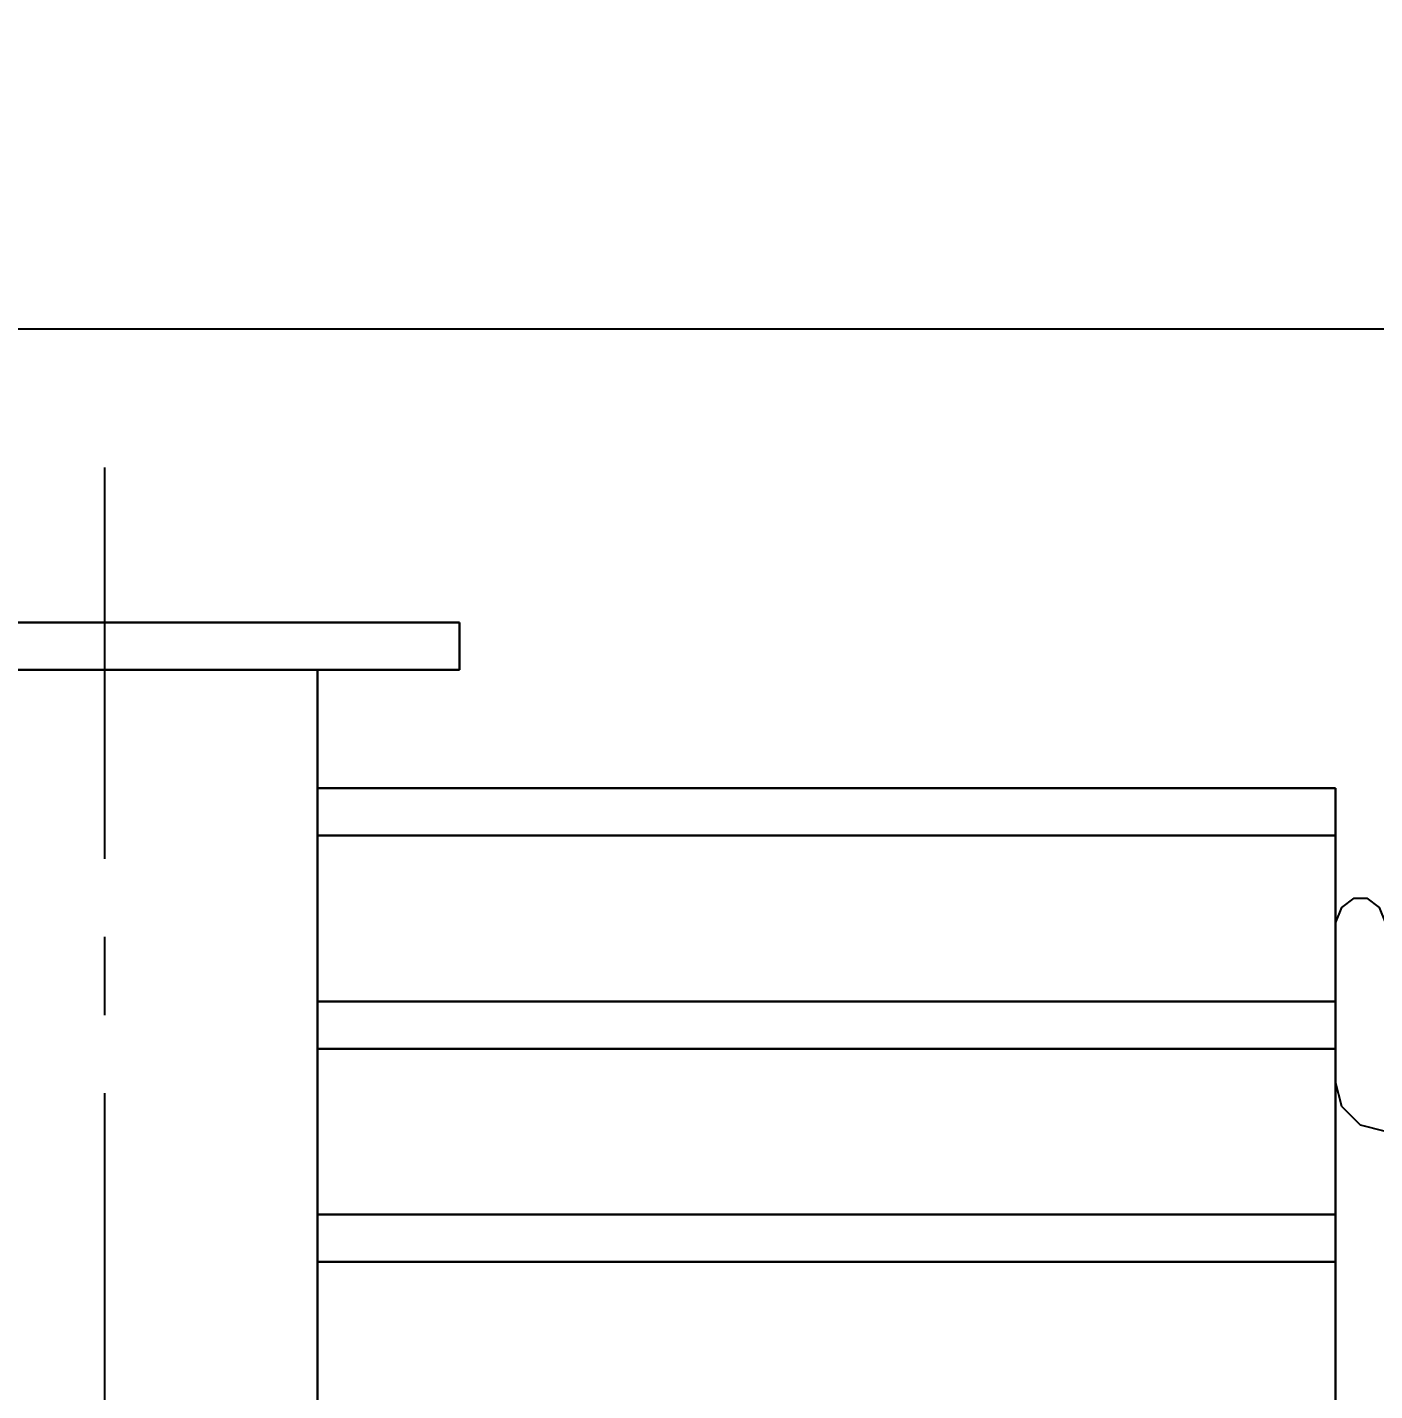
# Model space of a CAD drawing. Header units: millimetres. Extents: x 88585 to 99951, y -167251 to -159927.
# Drawn here: x 91310.3 to 91594.8, y -163792.9 to -163505.1 of the extents above; entities that cross this region are included whole.
import ezdxf

# ---------------------------------------------------------------- set-up
doc = ezdxf.new("R2010")
doc.units = ezdxf.units.MM
doc.header["$LTSCALE"] = 13
doc.linetypes.add('CENTERX2', pattern=[101.6, 63.5, -12.7, 12.7, -12.7])
doc.layers.add('1', color=4, linetype='Continuous')
doc.layers.add('标注、文本', color=3, linetype='Continuous', lineweight=25)
doc.styles.get("Standard").update_dxf_attribs({"font": 'gbenor.shx', "bigfont": 'gbcbig.shx'})
doc.dimstyles.new('1-15', dxfattribs={"dimscale": 14, "dimtxt": 3.5, "dimasz": 2, "dimexe": 1.5, "dimexo": 0.5, "dimgap": 0.5, "dimtad": 1, "dimtoh": 1, "dimdec": 1, "dimdsep": 46, "dimtxsty": 'Standard', "dimcen": 2.5, "dimclrd": 3, "dimclre": 3, "dimclrt": 3, "dimadec": 0, "dimazin": 2, "dimtfac": 1, "dimtdec": 1, "dimtmove": 0, "dimatfit": 2, "dimfxl": 1, "dimarcsym": 0})

# ---------------------------------------------------------------- blocks, each defined once
blk = doc.blocks.new('A$C43ED4F5E')
at = {"layer": '1', "color": 1, "linetype": 'CENTERX2', "lineweight": -3, "ltscale": 0.1}
blk.add_line((1420, 991.39), (1420, 0), dxfattribs=at)
blk.add_line((1420, 991.39), (1420, 0), dxfattribs=at)
blk.add_line((1420, 991.39), (1420, 0), dxfattribs=at)
blk.add_line((1420, 991.39), (1420, 0), dxfattribs=at)
at = {"layer": '1', "ltscale": 5}
for p, q in [((1495, 958.71), (1345, 958.71)), ((1495, 958.71), (1345, 958.71)), ((1495, 948.71), (1495, 958.71)), ((1495, 948.71), (1495, 958.71)), ((1345, 948.71), (1495, 948.71)), ((1345, 948.71), (1495, 948.71)), ((1465, 33.71), (1465, 948.71)), ((1465, 33.71), (1465, 948.71)), ((1680, 923.71), (1465, 923.71)), ((1680, 923.71), (1465, 923.71)), ((1680, 923.71), (1465, 923.71)), ((1680, 923.71), (1465, 923.71)), ((1680, 923.71), (1465, 923.71)), ((1680, 923.71), (1465, 923.71)), ((1680, 923.71), (1465, 923.71)), ((1680, 923.71), (1465, 923.71)), ((1680, 923.71), (1465, 923.71)), ((1680, 923.71), (1465, 923.71)), ((1680, 923.71), (1465, 923.71)), ((1680, 923.71), (1465, 923.71)), ((1680, 923.71), (1465, 923.71)), ((1680, 923.71), (1465, 923.71)), ((1680, 923.71), (1465, 923.71)), ((1680, 923.71), (1465, 923.71)), ((1680, 923.71), (1465, 923.71)), ((1680, 923.71), (1465, 923.71)), ((1680, 923.71), (1465, 923.71)), ((1680, 923.71), (1465, 923.71)), ((1680, 923.71), (1465, 923.71)), ((1680, 923.71), (1465, 923.71)), ((1680, 923.71), (1465, 923.71)), ((1680, 923.71), (1465, 923.71)), ((1680, 923.71), (1465, 923.71)), ((1680, 923.71), (1465, 923.71)), ((1680, 923.71), (1465, 923.71)), ((1680, 923.71), (1465, 923.71)), ((1680, 923.71), (1465, 923.71)), ((1680, 923.71), (1465, 923.71)), ((1680, 923.71), (1465, 923.71)), ((1680, 923.71), (1465, 923.71)), ((1680, 923.71), (1465, 923.71)), ((1680, 923.71), (1465, 923.71)), ((1680, 923.71), (1465, 923.71)), ((1680, 923.71), (1465, 923.71)), ((1680, 923.71), (1465, 923.71)), ((1680, 923.71), (1465, 923.71)), ((1680, 923.71), (1465, 923.71)), ((1680, 923.71), (1465, 923.71)), ((1680, 923.71), (1465, 923.71)), ((1680, 923.71), (1465, 923.71)), ((1680, 923.71), (1465, 923.71)), ((1680, 923.71), (1465, 923.71)), ((1680, 923.71), (1465, 923.71)), ((1680, 923.71), (1465, 923.71)), ((1680, 923.71), (1465, 923.71)), ((1680, 923.71), (1465, 923.71)), ((1680, 923.71), (1465, 923.71)), ((1680, 923.71), (1465, 923.71)), ((1680, 923.71), (1465, 923.71)), ((1680, 923.71), (1465, 923.71)), ((1680, 923.71), (1465, 923.71)), ((1680, 923.71), (1465, 923.71)), ((1680, 923.71), (1465, 923.71)), ((1680, 923.71), (1465, 923.71)), ((1680, 923.71), (1465, 923.71)), ((1680, 923.71), (1465, 923.71)), ((1680, 923.71), (1465, 923.71)), ((1680, 923.71), (1465, 923.71)), ((1680, 923.71), (1465, 923.71)), ((1680, 923.71), (1465, 923.71)), ((1680, 923.71), (1465, 923.71)), ((1680, 923.71), (1465, 923.71)), ((1680, 923.71), (1465, 923.71)), ((1680, 923.71), (1465, 923.71)), ((1680, 923.71), (1465, 923.71)), ((1680, 923.71), (1465, 923.71)), ((1680, 923.71), (1465, 923.71)), ((1680, 923.71), (1465, 923.71)), ((1680, 923.71), (1465, 923.71)), ((1680, 923.71), (1465, 923.71)), ((1680, 923.71), (1465, 923.71)), ((1680, 923.71), (1465, 923.71)), ((1680, 923.71), (1465, 923.71)), ((1680, 923.71), (1465, 923.71)), ((1680, 923.71), (1465, 923.71)), ((1680, 923.71), (1465, 923.71)), ((1680, 923.71), (1465, 923.71)), ((1680, 923.71), (1465, 923.71)), ((1680, 923.71), (1465, 923.71)), ((1680, 923.71), (1465, 923.71)), ((1680, 923.71), (1465, 923.71)), ((1680, 923.71), (1465, 923.71)), ((1680, 923.71), (1465, 923.71)), ((1680, 923.71), (1465, 923.71)), ((1680, 923.71), (1465, 923.71)), ((1680, 923.71), (1465, 923.71)), ((1680, 923.71), (1465, 923.71)), ((1680, 923.71), (1465, 923.71)), ((1680, 923.71), (1465, 923.71)), ((1680, 923.71), (1465, 923.71)), ((1680, 923.71), (1465, 923.71)), ((1680, 923.71), (1465, 923.71)), ((1680, 923.71), (1465, 923.71)), ((1680, 923.71), (1465, 923.71)), ((1680, 923.71), (1465, 923.71)), ((1680, 923.71), (1465, 923.71)), ((1680, 923.71), (1465, 923.71)), ((1680, 923.71), (1465, 923.71)), ((1680, 923.71), (1465, 923.71)), ((1680, 923.71), (1465, 923.71)), ((1680, 923.71), (1465, 923.71)), ((1680, 923.71), (1465, 923.71)), ((1680, 923.71), (1465, 923.71)), ((1680, 923.71), (1465, 923.71)), ((1680, 923.71), (1465, 923.71)), ((1680, 923.71), (1465, 923.71)), ((1680, 923.71), (1465, 923.71)), ((1680, 923.71), (1465, 923.71)), ((1680, 923.71), (1465, 923.71)), ((1680, 923.71), (1465, 923.71)), ((1680, 923.71), (1465, 923.71)), ((1680, 923.71), (1465, 923.71)), ((1680, 923.71), (1465, 923.71)), ((1680, 923.71), (1465, 923.71)), ((1680, 923.71), (1465, 923.71)), ((1680, 923.71), (1465, 923.71)), ((1680, 923.71), (1465, 923.71)), ((1680, 923.71), (1465, 923.71)), ((1680, 923.71), (1465, 923.71)), ((1680, 923.71), (1465, 923.71)), ((1680, 923.71), (1465, 923.71)), ((1680, 923.71), (1465, 923.71)), ((1680, 923.71), (1465, 923.71)), ((1680, 923.71), (1465, 923.71)), ((1680, 923.71), (1465, 923.71)), ((1680, 923.71), (1465, 923.71)), ((1680, 923.71), (1465, 923.71)), ((1680, 923.71), (1465, 923.71)), ((1680, 923.71), (1465, 923.71)), ((1680, 923.71), (1465, 923.71)), ((1680, 923.71), (1465, 923.71)), ((1680, 923.71), (1465, 923.71)), ((1680, 923.71), (1465, 923.71)), ((1680, 923.71), (1465, 923.71)), ((1680, 923.71), (1465, 923.71)), ((1680, 923.71), (1465, 923.71)), ((1680, 923.71), (1465, 923.71)), ((1680, 923.71), (1465, 923.71)), ((1680, 923.71), (1465, 923.71)), ((1680, 923.71), (1465, 923.71)), ((1680, 923.71), (1465, 923.71)), ((1680, 923.71), (1465, 923.71)), ((1680, 923.71), (1465, 923.71)), ((1680, 923.71), (1465, 923.71)), ((1680, 923.71), (1465, 923.71)), ((1680, 923.71), (1465, 923.71)), ((1680, 923.71), (1465, 923.71)), ((1680, 923.71), (1465, 923.71)), ((1680, 923.71), (1465, 923.71)), ((1680, 923.71), (1465, 923.71)), ((1680, 923.71), (1465, 923.71)), ((1680, 923.71), (1465, 923.71)), ((1680, 923.71), (1465, 923.71)), ((1680, 923.71), (1465, 923.71)), ((1680, 923.71), (1465, 923.71)), ((1680, 923.71), (1465, 923.71)), ((1680, 923.71), (1465, 923.71)), ((1680, 923.71), (1465, 923.71)), ((1680, 103.71), (1680, 923.71)), ((1680, 103.71), (1680, 923.71)), ((1680, 913.71), (1465, 913.71)), ((1680, 913.71), (1465, 913.71)), ((1680, 913.71), (1465, 913.71)), ((1680, 913.71), (1465, 913.71)), ((1680, 913.71), (1465, 913.71)), ((1680, 913.71), (1465, 913.71)), ((1680, 913.71), (1465, 913.71)), ((1680, 913.71), (1465, 913.71)), ((1680, 913.71), (1465, 913.71)), ((1680, 913.71), (1465, 913.71)), ((1680, 913.71), (1465, 913.71)), ((1680, 913.71), (1465, 913.71)), ((1680, 913.71), (1465, 913.71)), ((1680, 913.71), (1465, 913.71)), ((1680, 913.71), (1465, 913.71)), ((1680, 913.71), (1465, 913.71)), ((1680, 913.71), (1465, 913.71)), ((1680, 913.71), (1465, 913.71)), ((1680, 913.71), (1465, 913.71)), ((1680, 913.71), (1465, 913.71)), ((1680, 913.71), (1465, 913.71)), ((1680, 913.71), (1465, 913.71)), ((1680, 913.71), (1465, 913.71)), ((1680, 913.71), (1465, 913.71)), ((1680, 913.71), (1465, 913.71)), ((1680, 913.71), (1465, 913.71)), ((1680, 913.71), (1465, 913.71)), ((1680, 913.71), (1465, 913.71)), ((1680, 913.71), (1465, 913.71)), ((1680, 913.71), (1465, 913.71)), ((1680, 913.71), (1465, 913.71)), ((1680, 913.71), (1465, 913.71)), ((1680, 913.71), (1465, 913.71)), ((1680, 913.71), (1465, 913.71)), ((1680, 913.71), (1465, 913.71)), ((1680, 913.71), (1465, 913.71)), ((1680, 913.71), (1465, 913.71)), ((1680, 913.71), (1465, 913.71)), ((1680, 913.71), (1465, 913.71)), ((1680, 913.71), (1465, 913.71)), ((1680, 913.71), (1465, 913.71)), ((1680, 913.71), (1465, 913.71)), ((1680, 913.71), (1465, 913.71)), ((1680, 913.71), (1465, 913.71)), ((1680, 913.71), (1465, 913.71)), ((1680, 913.71), (1465, 913.71)), ((1680, 913.71), (1465, 913.71)), ((1680, 913.71), (1465, 913.71)), ((1680, 913.71), (1465, 913.71)), ((1680, 913.71), (1465, 913.71)), ((1680, 913.71), (1465, 913.71)), ((1680, 913.71), (1465, 913.71)), ((1680, 913.71), (1465, 913.71)), ((1680, 913.71), (1465, 913.71)), ((1680, 913.71), (1465, 913.71)), ((1680, 913.71), (1465, 913.71)), ((1680, 913.71), (1465, 913.71)), ((1680, 913.71), (1465, 913.71)), ((1680, 913.71), (1465, 913.71)), ((1680, 913.71), (1465, 913.71)), ((1680, 913.71), (1465, 913.71)), ((1680, 913.71), (1465, 913.71)), ((1680, 913.71), (1465, 913.71)), ((1680, 913.71), (1465, 913.71)), ((1680, 913.71), (1465, 913.71)), ((1680, 913.71), (1465, 913.71)), ((1680, 913.71), (1465, 913.71)), ((1680, 913.71), (1465, 913.71)), ((1680, 913.71), (1465, 913.71)), ((1680, 913.71), (1465, 913.71)), ((1680, 913.71), (1465, 913.71)), ((1680, 913.71), (1465, 913.71)), ((1680, 913.71), (1465, 913.71)), ((1680, 913.71), (1465, 913.71)), ((1680, 913.71), (1465, 913.71)), ((1680, 913.71), (1465, 913.71)), ((1680, 913.71), (1465, 913.71)), ((1680, 913.71), (1465, 913.71)), ((1680, 913.71), (1465, 913.71)), ((1680, 913.71), (1465, 913.71)), ((1680, 913.71), (1465, 913.71)), ((1680, 913.71), (1465, 913.71)), ((1680, 913.71), (1465, 913.71)), ((1680, 913.71), (1465, 913.71)), ((1680, 913.71), (1465, 913.71)), ((1680, 913.71), (1465, 913.71)), ((1680, 913.71), (1465, 913.71)), ((1680, 913.71), (1465, 913.71)), ((1680, 913.71), (1465, 913.71)), ((1680, 913.71), (1465, 913.71)), ((1680, 913.71), (1465, 913.71)), ((1680, 913.71), (1465, 913.71)), ((1680, 913.71), (1465, 913.71)), ((1680, 913.71), (1465, 913.71)), ((1680, 913.71), (1465, 913.71)), ((1680, 913.71), (1465, 913.71)), ((1680, 913.71), (1465, 913.71)), ((1680, 913.71), (1465, 913.71)), ((1680, 913.71), (1465, 913.71)), ((1680, 913.71), (1465, 913.71)), ((1680, 913.71), (1465, 913.71)), ((1680, 913.71), (1465, 913.71)), ((1680, 913.71), (1465, 913.71)), ((1680, 913.71), (1465, 913.71)), ((1680, 913.71), (1465, 913.71)), ((1680, 913.71), (1465, 913.71)), ((1680, 913.71), (1465, 913.71)), ((1680, 913.71), (1465, 913.71)), ((1680, 913.71), (1465, 913.71)), ((1680, 913.71), (1465, 913.71)), ((1680, 913.71), (1465, 913.71)), ((1680, 913.71), (1465, 913.71)), ((1680, 913.71), (1465, 913.71)), ((1680, 913.71), (1465, 913.71)), ((1680, 913.71), (1465, 913.71)), ((1680, 913.71), (1465, 913.71)), ((1680, 913.71), (1465, 913.71)), ((1680, 913.71), (1465, 913.71)), ((1680, 913.71), (1465, 913.71)), ((1680, 913.71), (1465, 913.71)), ((1680, 878.71), (1465, 878.71)), ((1680, 878.71), (1465, 878.71)), ((1680, 878.71), (1465, 878.71)), ((1680, 878.71), (1465, 878.71)), ((1680, 878.71), (1465, 878.71)), ((1680, 878.71), (1465, 878.71)), ((1680, 878.71), (1465, 878.71)), ((1680, 878.71), (1465, 878.71)), ((1680, 878.71), (1465, 878.71)), ((1680, 878.71), (1465, 878.71)), ((1680, 878.71), (1465, 878.71)), ((1680, 878.71), (1465, 878.71)), ((1680, 878.71), (1465, 878.71)), ((1680, 878.71), (1465, 878.71)), ((1680, 878.71), (1465, 878.71)), ((1680, 878.71), (1465, 878.71)), ((1680, 878.71), (1465, 878.71)), ((1680, 878.71), (1465, 878.71)), ((1680, 878.71), (1465, 878.71)), ((1680, 878.71), (1465, 878.71)), ((1680, 878.71), (1465, 878.71)), ((1680, 878.71), (1465, 878.71)), ((1680, 878.71), (1465, 878.71)), ((1680, 878.71), (1465, 878.71)), ((1680, 878.71), (1465, 878.71)), ((1680, 878.71), (1465, 878.71)), ((1680, 878.71), (1465, 878.71)), ((1680, 878.71), (1465, 878.71)), ((1680, 878.71), (1465, 878.71)), ((1680, 878.71), (1465, 878.71)), ((1680, 878.71), (1465, 878.71)), ((1680, 878.71), (1465, 878.71)), ((1680, 868.71), (1465, 868.71)), ((1680, 868.71), (1465, 868.71)), ((1680, 868.71), (1465, 868.71)), ((1680, 868.71), (1465, 868.71)), ((1680, 868.71), (1465, 868.71)), ((1680, 868.71), (1465, 868.71)), ((1680, 868.71), (1465, 868.71)), ((1680, 868.71), (1465, 868.71)), ((1680, 868.71), (1465, 868.71)), ((1680, 868.71), (1465, 868.71)), ((1680, 868.71), (1465, 868.71)), ((1680, 868.71), (1465, 868.71)), ((1680, 868.71), (1465, 868.71)), ((1680, 868.71), (1465, 868.71)), ((1680, 868.71), (1465, 868.71)), ((1680, 868.71), (1465, 868.71)), ((1680, 868.71), (1465, 868.71)), ((1680, 868.71), (1465, 868.71)), ((1680, 868.71), (1465, 868.71)), ((1680, 868.71), (1465, 868.71)), ((1680, 868.71), (1465, 868.71)), ((1680, 868.71), (1465, 868.71)), ((1680, 868.71), (1465, 868.71)), ((1680, 868.71), (1465, 868.71)), ((1680, 833.71), (1465, 833.71)), ((1680, 833.71), (1465, 833.71)), ((1680, 833.71), (1465, 833.71)), ((1680, 833.71), (1465, 833.71)), ((1680, 833.71), (1465, 833.71)), ((1680, 833.71), (1465, 833.71)), ((1680, 833.71), (1465, 833.71)), ((1680, 833.71), (1465, 833.71)), ((1680, 833.71), (1465, 833.71)), ((1680, 833.71), (1465, 833.71)), ((1680, 833.71), (1465, 833.71)), ((1680, 833.71), (1465, 833.71)), ((1680, 833.71), (1465, 833.71)), ((1680, 833.71), (1465, 833.71)), ((1680, 833.71), (1465, 833.71)), ((1680, 833.71), (1465, 833.71)), ((1680, 833.71), (1465, 833.71)), ((1680, 833.71), (1465, 833.71)), ((1680, 833.71), (1465, 833.71)), ((1680, 833.71), (1465, 833.71)), ((1680, 833.71), (1465, 833.71)), ((1680, 833.71), (1465, 833.71)), ((1680, 833.71), (1465, 833.71)), ((1680, 833.71), (1465, 833.71)), ((1680, 833.71), (1465, 833.71)), ((1680, 833.71), (1465, 833.71)), ((1680, 833.71), (1465, 833.71)), ((1680, 833.71), (1465, 833.71)), ((1680, 833.71), (1465, 833.71)), ((1680, 833.71), (1465, 833.71)), ((1680, 833.71), (1465, 833.71)), ((1680, 833.71), (1465, 833.71)), ((1680, 823.71), (1465, 823.71)), ((1680, 823.71), (1465, 823.71)), ((1680, 823.71), (1465, 823.71)), ((1680, 823.71), (1465, 823.71)), ((1680, 823.71), (1465, 823.71)), ((1680, 823.71), (1465, 823.71)), ((1680, 823.71), (1465, 823.71)), ((1680, 823.71), (1465, 823.71)), ((1680, 823.71), (1465, 823.71)), ((1680, 823.71), (1465, 823.71)), ((1680, 823.71), (1465, 823.71)), ((1680, 823.71), (1465, 823.71)), ((1680, 823.71), (1465, 823.71)), ((1680, 823.71), (1465, 823.71)), ((1680, 823.71), (1465, 823.71)), ((1680, 823.71), (1465, 823.71)), ((1680, 823.71), (1465, 823.71)), ((1680, 823.71), (1465, 823.71)), ((1680, 823.71), (1465, 823.71)), ((1680, 823.71), (1465, 823.71)), ((1680, 823.71), (1465, 823.71)), ((1680, 823.71), (1465, 823.71)), ((1680, 823.71), (1465, 823.71)), ((1680, 823.71), (1465, 823.71))]:
    blk.add_line(p, q, dxfattribs=at)
at = {"layer": '标注、文本', "color": 4, "lineweight": 30}
for p, q in [((1495, 958.71), (1345, 958.71)), ((1495, 958.71), (1345, 958.71)), ((1495, 948.71), (1495, 958.71)), ((1495, 948.71), (1495, 958.71)), ((1345, 948.71), (1495, 948.71)), ((1345, 948.71), (1495, 948.71)), ((1465, 33.71), (1465, 948.71)), ((1465, 33.71), (1465, 948.71)), ((1680, 923.71), (1465, 923.71)), ((1680, 923.71), (1465, 923.71)), ((1680, 923.71), (1465, 923.71)), ((1680, 923.71), (1465, 923.71)), ((1680, 923.71), (1465, 923.71)), ((1680, 923.71), (1465, 923.71)), ((1680, 923.71), (1465, 923.71)), ((1680, 923.71), (1465, 923.71)), ((1680, 923.71), (1465, 923.71)), ((1680, 923.71), (1465, 923.71)), ((1680, 923.71), (1465, 923.71)), ((1680, 923.71), (1465, 923.71)), ((1680, 923.71), (1465, 923.71)), ((1680, 923.71), (1465, 923.71)), ((1680, 923.71), (1465, 923.71)), ((1680, 923.71), (1465, 923.71)), ((1680, 923.71), (1465, 923.71)), ((1680, 923.71), (1465, 923.71)), ((1680, 923.71), (1465, 923.71)), ((1680, 923.71), (1465, 923.71)), ((1680, 923.71), (1465, 923.71)), ((1680, 923.71), (1465, 923.71)), ((1680, 923.71), (1465, 923.71)), ((1680, 923.71), (1465, 923.71)), ((1680, 923.71), (1465, 923.71)), ((1680, 923.71), (1465, 923.71)), ((1680, 923.71), (1465, 923.71)), ((1680, 923.71), (1465, 923.71)), ((1680, 923.71), (1465, 923.71)), ((1680, 923.71), (1465, 923.71)), ((1680, 923.71), (1465, 923.71)), ((1680, 923.71), (1465, 923.71)), ((1680, 923.71), (1465, 923.71)), ((1680, 923.71), (1465, 923.71)), ((1680, 923.71), (1465, 923.71)), ((1680, 923.71), (1465, 923.71)), ((1680, 923.71), (1465, 923.71)), ((1680, 923.71), (1465, 923.71)), ((1680, 923.71), (1465, 923.71)), ((1680, 923.71), (1465, 923.71)), ((1680, 923.71), (1465, 923.71)), ((1680, 923.71), (1465, 923.71)), ((1680, 923.71), (1465, 923.71)), ((1680, 923.71), (1465, 923.71)), ((1680, 923.71), (1465, 923.71)), ((1680, 923.71), (1465, 923.71)), ((1680, 923.71), (1465, 923.71)), ((1680, 923.71), (1465, 923.71)), ((1680, 923.71), (1465, 923.71)), ((1680, 923.71), (1465, 923.71)), ((1680, 923.71), (1465, 923.71)), ((1680, 923.71), (1465, 923.71)), ((1680, 923.71), (1465, 923.71)), ((1680, 923.71), (1465, 923.71)), ((1680, 923.71), (1465, 923.71)), ((1680, 923.71), (1465, 923.71)), ((1680, 923.71), (1465, 923.71)), ((1680, 923.71), (1465, 923.71)), ((1680, 923.71), (1465, 923.71)), ((1680, 923.71), (1465, 923.71)), ((1680, 923.71), (1465, 923.71)), ((1680, 923.71), (1465, 923.71)), ((1680, 923.71), (1465, 923.71)), ((1680, 923.71), (1465, 923.71)), ((1680, 923.71), (1465, 923.71)), ((1680, 923.71), (1465, 923.71)), ((1680, 923.71), (1465, 923.71)), ((1680, 923.71), (1465, 923.71)), ((1680, 923.71), (1465, 923.71)), ((1680, 923.71), (1465, 923.71)), ((1680, 923.71), (1465, 923.71)), ((1680, 923.71), (1465, 923.71)), ((1680, 923.71), (1465, 923.71)), ((1680, 923.71), (1465, 923.71)), ((1680, 923.71), (1465, 923.71)), ((1680, 923.71), (1465, 923.71)), ((1680, 923.71), (1465, 923.71)), ((1680, 923.71), (1465, 923.71)), ((1680, 923.71), (1465, 923.71)), ((1680, 923.71), (1465, 923.71)), ((1680, 923.71), (1465, 923.71)), ((1680, 923.71), (1465, 923.71)), ((1680, 923.71), (1465, 923.71)), ((1680, 923.71), (1465, 923.71)), ((1680, 923.71), (1465, 923.71)), ((1680, 923.71), (1465, 923.71)), ((1680, 923.71), (1465, 923.71)), ((1680, 923.71), (1465, 923.71)), ((1680, 923.71), (1465, 923.71)), ((1680, 923.71), (1465, 923.71)), ((1680, 923.71), (1465, 923.71)), ((1680, 923.71), (1465, 923.71)), ((1680, 923.71), (1465, 923.71)), ((1680, 923.71), (1465, 923.71)), ((1680, 923.71), (1465, 923.71)), ((1680, 923.71), (1465, 923.71)), ((1680, 923.71), (1465, 923.71)), ((1680, 923.71), (1465, 923.71)), ((1680, 923.71), (1465, 923.71)), ((1680, 923.71), (1465, 923.71)), ((1680, 923.71), (1465, 923.71)), ((1680, 923.71), (1465, 923.71)), ((1680, 923.71), (1465, 923.71)), ((1680, 923.71), (1465, 923.71)), ((1680, 923.71), (1465, 923.71)), ((1680, 923.71), (1465, 923.71)), ((1680, 923.71), (1465, 923.71)), ((1680, 923.71), (1465, 923.71)), ((1680, 923.71), (1465, 923.71)), ((1680, 923.71), (1465, 923.71)), ((1680, 923.71), (1465, 923.71)), ((1680, 923.71), (1465, 923.71)), ((1680, 923.71), (1465, 923.71)), ((1680, 923.71), (1465, 923.71)), ((1680, 923.71), (1465, 923.71)), ((1680, 923.71), (1465, 923.71)), ((1680, 923.71), (1465, 923.71)), ((1680, 923.71), (1465, 923.71)), ((1680, 923.71), (1465, 923.71)), ((1680, 923.71), (1465, 923.71)), ((1680, 923.71), (1465, 923.71)), ((1680, 923.71), (1465, 923.71)), ((1680, 923.71), (1465, 923.71)), ((1680, 923.71), (1465, 923.71)), ((1680, 923.71), (1465, 923.71)), ((1680, 923.71), (1465, 923.71)), ((1680, 923.71), (1465, 923.71)), ((1680, 923.71), (1465, 923.71)), ((1680, 923.71), (1465, 923.71)), ((1680, 923.71), (1465, 923.71)), ((1680, 923.71), (1465, 923.71)), ((1680, 923.71), (1465, 923.71)), ((1680, 923.71), (1465, 923.71)), ((1680, 923.71), (1465, 923.71)), ((1680, 923.71), (1465, 923.71)), ((1680, 923.71), (1465, 923.71)), ((1680, 923.71), (1465, 923.71)), ((1680, 923.71), (1465, 923.71)), ((1680, 923.71), (1465, 923.71)), ((1680, 923.71), (1465, 923.71)), ((1680, 923.71), (1465, 923.71)), ((1680, 923.71), (1465, 923.71)), ((1680, 923.71), (1465, 923.71)), ((1680, 923.71), (1465, 923.71)), ((1680, 923.71), (1465, 923.71)), ((1680, 923.71), (1465, 923.71)), ((1680, 923.71), (1465, 923.71)), ((1680, 923.71), (1465, 923.71)), ((1680, 923.71), (1465, 923.71)), ((1680, 923.71), (1465, 923.71)), ((1680, 923.71), (1465, 923.71)), ((1680, 923.71), (1465, 923.71)), ((1680, 923.71), (1465, 923.71)), ((1680, 923.71), (1465, 923.71)), ((1680, 923.71), (1465, 923.71)), ((1680, 923.71), (1465, 923.71)), ((1680, 923.71), (1465, 923.71)), ((1680, 923.71), (1465, 923.71)), ((1680, 923.71), (1465, 923.71)), ((1680, 923.71), (1465, 923.71)), ((1680, 103.71), (1680, 923.71)), ((1680, 103.71), (1680, 923.71)), ((1680, 913.71), (1465, 913.71)), ((1680, 913.71), (1465, 913.71)), ((1680, 913.71), (1465, 913.71)), ((1680, 913.71), (1465, 913.71)), ((1680, 913.71), (1465, 913.71)), ((1680, 913.71), (1465, 913.71)), ((1680, 913.71), (1465, 913.71)), ((1680, 913.71), (1465, 913.71)), ((1680, 913.71), (1465, 913.71)), ((1680, 913.71), (1465, 913.71)), ((1680, 913.71), (1465, 913.71)), ((1680, 913.71), (1465, 913.71)), ((1680, 913.71), (1465, 913.71)), ((1680, 913.71), (1465, 913.71)), ((1680, 913.71), (1465, 913.71)), ((1680, 913.71), (1465, 913.71)), ((1680, 913.71), (1465, 913.71)), ((1680, 913.71), (1465, 913.71)), ((1680, 913.71), (1465, 913.71)), ((1680, 913.71), (1465, 913.71)), ((1680, 913.71), (1465, 913.71)), ((1680, 913.71), (1465, 913.71)), ((1680, 913.71), (1465, 913.71)), ((1680, 913.71), (1465, 913.71)), ((1680, 913.71), (1465, 913.71)), ((1680, 913.71), (1465, 913.71)), ((1680, 913.71), (1465, 913.71)), ((1680, 913.71), (1465, 913.71)), ((1680, 913.71), (1465, 913.71)), ((1680, 913.71), (1465, 913.71)), ((1680, 913.71), (1465, 913.71)), ((1680, 913.71), (1465, 913.71)), ((1680, 913.71), (1465, 913.71)), ((1680, 913.71), (1465, 913.71)), ((1680, 913.71), (1465, 913.71)), ((1680, 913.71), (1465, 913.71)), ((1680, 913.71), (1465, 913.71)), ((1680, 913.71), (1465, 913.71)), ((1680, 913.71), (1465, 913.71)), ((1680, 913.71), (1465, 913.71)), ((1680, 913.71), (1465, 913.71)), ((1680, 913.71), (1465, 913.71)), ((1680, 913.71), (1465, 913.71)), ((1680, 913.71), (1465, 913.71)), ((1680, 913.71), (1465, 913.71)), ((1680, 913.71), (1465, 913.71)), ((1680, 913.71), (1465, 913.71)), ((1680, 913.71), (1465, 913.71)), ((1680, 913.71), (1465, 913.71)), ((1680, 913.71), (1465, 913.71)), ((1680, 913.71), (1465, 913.71)), ((1680, 913.71), (1465, 913.71)), ((1680, 913.71), (1465, 913.71)), ((1680, 913.71), (1465, 913.71)), ((1680, 913.71), (1465, 913.71)), ((1680, 913.71), (1465, 913.71)), ((1680, 913.71), (1465, 913.71)), ((1680, 913.71), (1465, 913.71)), ((1680, 913.71), (1465, 913.71)), ((1680, 913.71), (1465, 913.71)), ((1680, 913.71), (1465, 913.71)), ((1680, 913.71), (1465, 913.71)), ((1680, 913.71), (1465, 913.71)), ((1680, 913.71), (1465, 913.71)), ((1680, 913.71), (1465, 913.71)), ((1680, 913.71), (1465, 913.71)), ((1680, 913.71), (1465, 913.71)), ((1680, 913.71), (1465, 913.71)), ((1680, 913.71), (1465, 913.71)), ((1680, 913.71), (1465, 913.71)), ((1680, 913.71), (1465, 913.71)), ((1680, 913.71), (1465, 913.71)), ((1680, 913.71), (1465, 913.71)), ((1680, 913.71), (1465, 913.71)), ((1680, 913.71), (1465, 913.71)), ((1680, 913.71), (1465, 913.71)), ((1680, 913.71), (1465, 913.71)), ((1680, 913.71), (1465, 913.71)), ((1680, 913.71), (1465, 913.71)), ((1680, 913.71), (1465, 913.71)), ((1680, 913.71), (1465, 913.71)), ((1680, 913.71), (1465, 913.71)), ((1680, 913.71), (1465, 913.71)), ((1680, 913.71), (1465, 913.71)), ((1680, 913.71), (1465, 913.71)), ((1680, 913.71), (1465, 913.71)), ((1680, 913.71), (1465, 913.71)), ((1680, 913.71), (1465, 913.71)), ((1680, 913.71), (1465, 913.71)), ((1680, 913.71), (1465, 913.71)), ((1680, 913.71), (1465, 913.71)), ((1680, 913.71), (1465, 913.71)), ((1680, 913.71), (1465, 913.71)), ((1680, 913.71), (1465, 913.71)), ((1680, 913.71), (1465, 913.71)), ((1680, 913.71), (1465, 913.71)), ((1680, 913.71), (1465, 913.71)), ((1680, 913.71), (1465, 913.71)), ((1680, 913.71), (1465, 913.71)), ((1680, 913.71), (1465, 913.71)), ((1680, 913.71), (1465, 913.71)), ((1680, 913.71), (1465, 913.71)), ((1680, 913.71), (1465, 913.71)), ((1680, 913.71), (1465, 913.71)), ((1680, 913.71), (1465, 913.71)), ((1680, 913.71), (1465, 913.71)), ((1680, 913.71), (1465, 913.71)), ((1680, 913.71), (1465, 913.71)), ((1680, 913.71), (1465, 913.71)), ((1680, 913.71), (1465, 913.71)), ((1680, 913.71), (1465, 913.71)), ((1680, 913.71), (1465, 913.71)), ((1680, 913.71), (1465, 913.71)), ((1680, 913.71), (1465, 913.71)), ((1680, 913.71), (1465, 913.71)), ((1680, 913.71), (1465, 913.71)), ((1680, 913.71), (1465, 913.71)), ((1680, 913.71), (1465, 913.71)), ((1680, 913.71), (1465, 913.71)), ((1680, 913.71), (1465, 913.71)), ((1680, 878.71), (1465, 878.71)), ((1680, 878.71), (1465, 878.71)), ((1680, 878.71), (1465, 878.71)), ((1680, 878.71), (1465, 878.71)), ((1680, 878.71), (1465, 878.71)), ((1680, 878.71), (1465, 878.71)), ((1680, 878.71), (1465, 878.71)), ((1680, 878.71), (1465, 878.71)), ((1680, 878.71), (1465, 878.71)), ((1680, 878.71), (1465, 878.71)), ((1680, 878.71), (1465, 878.71)), ((1680, 878.71), (1465, 878.71)), ((1680, 878.71), (1465, 878.71)), ((1680, 878.71), (1465, 878.71)), ((1680, 878.71), (1465, 878.71)), ((1680, 878.71), (1465, 878.71)), ((1680, 878.71), (1465, 878.71)), ((1680, 878.71), (1465, 878.71)), ((1680, 878.71), (1465, 878.71)), ((1680, 878.71), (1465, 878.71)), ((1680, 878.71), (1465, 878.71)), ((1680, 878.71), (1465, 878.71)), ((1680, 878.71), (1465, 878.71)), ((1680, 878.71), (1465, 878.71)), ((1680, 878.71), (1465, 878.71)), ((1680, 878.71), (1465, 878.71)), ((1680, 878.71), (1465, 878.71)), ((1680, 878.71), (1465, 878.71)), ((1680, 878.71), (1465, 878.71)), ((1680, 878.71), (1465, 878.71)), ((1680, 878.71), (1465, 878.71)), ((1680, 878.71), (1465, 878.71)), ((1680, 868.71), (1465, 868.71)), ((1680, 868.71), (1465, 868.71)), ((1680, 868.71), (1465, 868.71)), ((1680, 868.71), (1465, 868.71)), ((1680, 868.71), (1465, 868.71)), ((1680, 868.71), (1465, 868.71)), ((1680, 868.71), (1465, 868.71)), ((1680, 868.71), (1465, 868.71)), ((1680, 868.71), (1465, 868.71)), ((1680, 868.71), (1465, 868.71)), ((1680, 868.71), (1465, 868.71)), ((1680, 868.71), (1465, 868.71)), ((1680, 868.71), (1465, 868.71)), ((1680, 868.71), (1465, 868.71)), ((1680, 868.71), (1465, 868.71)), ((1680, 868.71), (1465, 868.71)), ((1680, 868.71), (1465, 868.71)), ((1680, 868.71), (1465, 868.71)), ((1680, 868.71), (1465, 868.71)), ((1680, 868.71), (1465, 868.71)), ((1680, 868.71), (1465, 868.71)), ((1680, 868.71), (1465, 868.71)), ((1680, 868.71), (1465, 868.71)), ((1680, 868.71), (1465, 868.71)), ((1680, 833.71), (1465, 833.71)), ((1680, 833.71), (1465, 833.71)), ((1680, 833.71), (1465, 833.71)), ((1680, 833.71), (1465, 833.71)), ((1680, 833.71), (1465, 833.71)), ((1680, 833.71), (1465, 833.71)), ((1680, 833.71), (1465, 833.71)), ((1680, 833.71), (1465, 833.71)), ((1680, 833.71), (1465, 833.71)), ((1680, 833.71), (1465, 833.71)), ((1680, 833.71), (1465, 833.71)), ((1680, 833.71), (1465, 833.71)), ((1680, 833.71), (1465, 833.71)), ((1680, 833.71), (1465, 833.71)), ((1680, 833.71), (1465, 833.71)), ((1680, 833.71), (1465, 833.71)), ((1680, 833.71), (1465, 833.71)), ((1680, 833.71), (1465, 833.71)), ((1680, 833.71), (1465, 833.71)), ((1680, 833.71), (1465, 833.71)), ((1680, 833.71), (1465, 833.71)), ((1680, 833.71), (1465, 833.71)), ((1680, 833.71), (1465, 833.71)), ((1680, 833.71), (1465, 833.71)), ((1680, 833.71), (1465, 833.71)), ((1680, 833.71), (1465, 833.71)), ((1680, 833.71), (1465, 833.71)), ((1680, 833.71), (1465, 833.71)), ((1680, 833.71), (1465, 833.71)), ((1680, 833.71), (1465, 833.71)), ((1680, 833.71), (1465, 833.71)), ((1680, 833.71), (1465, 833.71)), ((1680, 823.71), (1465, 823.71)), ((1680, 823.71), (1465, 823.71)), ((1680, 823.71), (1465, 823.71)), ((1680, 823.71), (1465, 823.71)), ((1680, 823.71), (1465, 823.71)), ((1680, 823.71), (1465, 823.71)), ((1680, 823.71), (1465, 823.71)), ((1680, 823.71), (1465, 823.71)), ((1680, 823.71), (1465, 823.71)), ((1680, 823.71), (1465, 823.71)), ((1680, 823.71), (1465, 823.71)), ((1680, 823.71), (1465, 823.71)), ((1680, 823.71), (1465, 823.71)), ((1680, 823.71), (1465, 823.71)), ((1680, 823.71), (1465, 823.71)), ((1680, 823.71), (1465, 823.71)), ((1680, 823.71), (1465, 823.71)), ((1680, 823.71), (1465, 823.71)), ((1680, 823.71), (1465, 823.71)), ((1680, 823.71), (1465, 823.71)), ((1680, 823.71), (1465, 823.71)), ((1680, 823.71), (1465, 823.71)), ((1680, 823.71), (1465, 823.71)), ((1680, 823.71), (1465, 823.71))]:
    blk.add_line(p, q, dxfattribs=at)
blk = doc.blocks.new('A$C6BCA710F')
at = {"layer": '1'}
for points in [[(10.51, 49.24), (5.25, 47.93), (1.31, 43.99), (0, 38.74)], [(0, 5.25), (0, 38.74)], [(0, 5.25), (1.31, 1.97), (3.94, 0), (6.57, 0), (9.19, 1.97), (10.51, 5.25)]]:
    blk.add_lwpolyline(points, dxfattribs=at)
blk = doc.blocks.new('*D859')
at = {"layer": 'Defpoints', "color": 0}
for p in [(91994.33, -163568.77), (91994.33, -163897.11), (89816.59, -165461.75)]:
    blk.add_point(p, dxfattribs=at)
at = {"layer": '标注、文本', "color": 3, "lineweight": -2}
for p, q in [((89816.59, -165454.75), (89816.59, -163547.77)), ((91994.33, -163890.11), (91994.33, -163547.77)), ((89844.59, -163568.77), (91966.33, -163568.77))]:
    blk.add_line(p, q, dxfattribs=at)
at = {"layer": '标注、文本', "color": 3}
for points in [[(89844.59, -163564.11), (89844.59, -163573.44), (89816.59, -163568.77)], [(91966.33, -163564.11), (91966.33, -163573.44), (91994.33, -163568.77)]]:
    blk.add_solid(points, dxfattribs=at)
at = {"layer": '标注、文本', "color": 3, "insert": (90905.46, -163537.27), "char_height": 49, "attachment_point": 5}
blk.add_mtext('2178', dxfattribs=at)

msp = doc.modelspace()

# ---------------------------------------------------------------- block references
at = {"layer": '1', "xscale": -1, "rotation": 180}
msp.add_blockref('A$C6BCA710F', (91586.59, -163688.973), dxfattribs=at)
at = {"layer": '标注、文本'}
msp.add_blockref('A$C43ED4F5E', (89906.59, -164589.46), dxfattribs=at)

# ---------------------------------------------------------------- dimensions: what is measured, and where the dimension line sits
dim = msp.add_linear_dim(base=(91994.331, -163568.772), p1=(89816.59, -165461.752), p2=(91994.331, -163897.113), dimstyle='1-15', override={"dimdec": 0}, dxfattribs=at)
dim.commit()
dim.dimension.update_dxf_attribs({"geometry": '*D859', "text_midpoint": (90905.461, -163537.272)})

doc.saveas('drawing.dxf')
